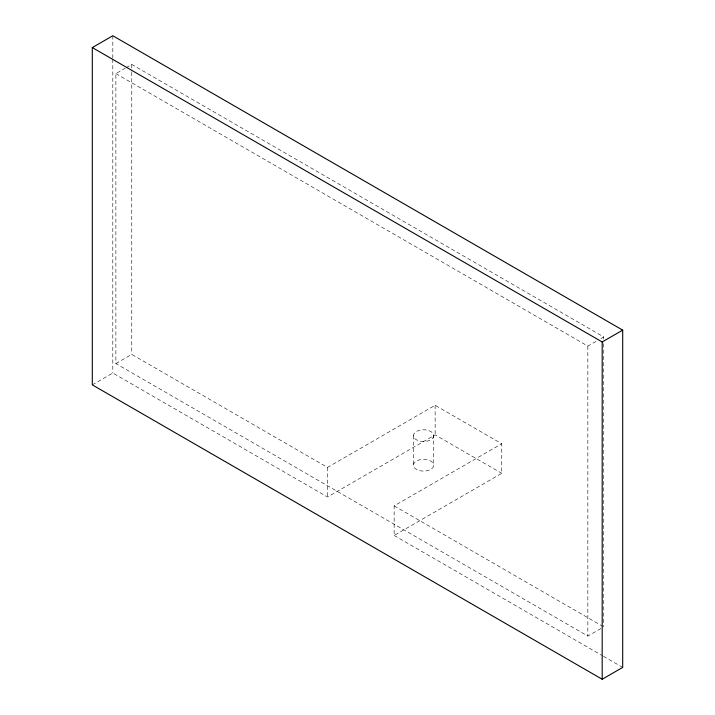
<?xml version="1.0" encoding="UTF-8"?>
<svg xmlns="http://www.w3.org/2000/svg" width="715" height="715" viewBox="0 0 715 715"><rect width="100%" height="100%" fill="white"/><g stroke="black" fill="none" stroke-linecap="round" stroke-linejoin="round"><path stroke-width="0.54" stroke-dasharray="3.58 2.68" d="M600.931 628.503L587.846 636.055L115.884 363.569L115.884 73.618L125.223 68.229M126.162 67.684L131.766 64.448L603.728 336.935L603.728 339.169M115.884 363.569L131.766 354.399L327.524 467.413L435.14 405.28L501.751 443.747L501.751 473.33L394.144 535.464L394.144 505.871L501.751 443.747M92.306 384.867L112.809 373.033L327.524 496.997L435.14 434.872L501.751 473.33M115.884 73.618L587.846 346.105L597.195 340.715M600.931 338.553L603.728 336.935M394.144 505.871L602.763 626.322M394.144 535.464L602.441 655.726M603.406 656.281L622.694 667.417M603.728 343.629L603.728 626.885M587.846 346.105L587.846 636.055M435.14 405.28L435.14 434.872M433.737 435.641A10.144 5.854 0 0 1 418.516 440.717A10.144 5.854 0 0 1 418.516 430.564A10.144 5.854 0 0 1 433.737 435.641L433.737 465.224A10.144 5.854 0 0 1 418.516 470.3A10.144 5.854 0 0 1 418.516 460.156A10.144 5.854 0 0 1 433.737 465.224M413.449 435.641L413.449 465.224M327.524 467.413L327.524 496.997M131.766 64.448L131.766 71.142M131.766 72.251L131.766 354.399M112.809 35.75L112.809 58.085M112.809 59.202L112.809 373.033"/><path stroke-width="1.07" d="M92.306 47.583L112.809 35.75L622.694 330.133L622.694 667.417L602.191 679.25L92.306 384.867L92.306 47.583L602.191 341.967L622.694 330.133M602.191 341.967L602.191 679.25"/></g></svg>
